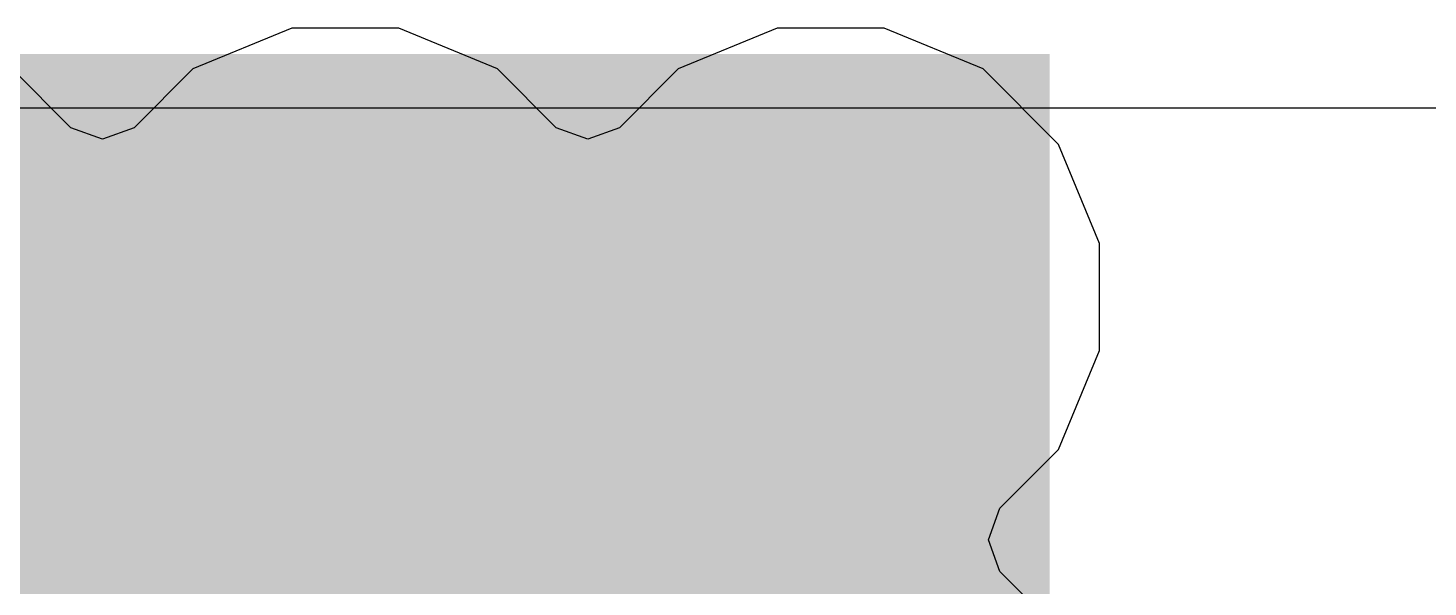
# Model space of a CAD drawing. Header units: inches. Extents: x -4 to 5258, y -4 to 5281.
# Drawn here: x 65.241 to 68.125, y 70.317 to 71.468 of the extents above; entities that cross this region are included whole.
import ezdxf

# ---------------------------------------------------------------- set-up
doc = ezdxf.new("R2010")
doc.units = ezdxf.units.IN
for name, color, linetype in [('Bottom Layer', 5, 'Continuous'), ('Bottom Solder', 6, 'Continuous'), ('Drill Drawing', 1, 'Continuous'), ('Layer 1', 16, 'Continuous'), ('Layer 2', 76, 'Continuous'), ('Top Layer', 1, 'Continuous'), ('Top Paste', 8, 'Continuous'), ('Top Solder', 216, 'Continuous'), ('Via Holes', 16, 'Continuous')]:
    doc.layers.add(name, color=color, linetype=linetype)

# ---------------------------------------------------------------- blocks, each defined once
blk = doc.blocks.new('HTSSOP_38_EP_4_4___4')
at = {"layer": 'Bottom Layer'}
h = blk.add_hatch(color=5, dxfattribs=at)
edge = h.paths.add_edge_path()
edge.add_arc((1, -1), 0.3, 0, 360)
h = blk.add_hatch(color=5, dxfattribs=at)
edge = h.paths.add_edge_path()
edge.add_arc((1, -2), 0.3, 0, 360)
at = {"layer": 'Bottom Solder'}
h = blk.add_hatch(color=6, dxfattribs=at)
edge = h.paths.add_edge_path()
edge.add_arc((1, 0), 0.4016, 0, 360)
h = blk.add_hatch(color=6, dxfattribs=at)
edge = h.paths.add_edge_path()
edge.add_arc((1, -1), 0.4016, 0, 360)
h = blk.add_hatch(color=6, dxfattribs=at)
edge = h.paths.add_edge_path()
edge.add_arc((1, -2), 0.4016, 0, 360)
at = {"layer": 'Layer 1'}
h = blk.add_hatch(color=16, dxfattribs=at)
edge = h.paths.add_edge_path()
edge.add_arc((1, -1), 0.3, 0, 360)
h = blk.add_hatch(color=16, dxfattribs=at)
edge = h.paths.add_edge_path()
edge.add_arc((1, -2), 0.3, 0, 360)
at = {"layer": 'Layer 2'}
h = blk.add_hatch(color=76, dxfattribs=at)
edge = h.paths.add_edge_path()
edge.add_arc((1, -1), 0.3, 0, 360)
h = blk.add_hatch(color=76, dxfattribs=at)
edge = h.paths.add_edge_path()
edge.add_arc((1, -2), 0.3, 0, 360)
at = {"layer": 'Top Layer'}
blk.add_hatch(color=1, dxfattribs=at).paths.add_polyline_path([(1.45, 2.4), (1.45, -2.4), (-1.45, -2.4), (-1.45, 2.4)])
h = blk.add_hatch(color=1, dxfattribs=at)
edge = h.paths.add_edge_path()
edge.add_arc((1, -1), 0.3, 0, 360)
h = blk.add_hatch(color=1, dxfattribs=at)
edge = h.paths.add_edge_path()
edge.add_arc((1, -2), 0.3, 0, 360)
at = {"layer": 'Top Paste'}
blk.add_hatch(color=8, dxfattribs=at).paths.add_polyline_path([(1.45, 2.4), (1.45, -2.4), (-1.45, -2.4), (-1.45, 2.4)])
at = {"layer": 'Top Solder'}
blk.add_hatch(color=216, dxfattribs=at).paths.add_polyline_path([(1.5008, 2.4508), (1.5008, -2.4508), (-1.5008, -2.4508), (-1.5008, 2.4508)])
h = blk.add_hatch(color=216, dxfattribs=at)
edge = h.paths.add_edge_path()
edge.add_arc((1, 0), 0.4016, 0, 360)
h = blk.add_hatch(color=216, dxfattribs=at)
edge = h.paths.add_edge_path()
edge.add_arc((1, -1), 0.4016, 0, 360)
h = blk.add_hatch(color=216, dxfattribs=at)
edge = h.paths.add_edge_path()
edge.add_arc((1, -2), 0.4016, 0, 360)
at = {"layer": 'Via Holes'}
h = blk.add_hatch(color=7, dxfattribs=at)
edge = h.paths.add_edge_path()
edge.add_arc((1, -1), 0.15, 0, 360)
h = blk.add_hatch(color=7, dxfattribs=at)
edge = h.paths.add_edge_path()
edge.add_arc((1, -2), 0.15, 0, 360)

msp = doc.modelspace()

# ---------------------------------------------------------------- hatches: boundary and pattern name
at = {"layer": 'Top Layer'}
msp.add_hatch(color=1, dxfattribs=at).paths.add_polyline_path([(67.2946, 71.3644), (61.8945, 71.3644), (61.8945, 68.4645), (67.2946, 68.4645)])

# ---------------------------------------------------------------- linework, layer by layer
at = {"layer": 'Bottom Layer'}
msp.add_line((45.2701, 71.3043), (69.2602, 71.3043), dxfattribs=at)
at = {"layer": 'Drill Drawing'}
for points in [[(65.7676, 71.0414, 0.0508, 0.0508, 0), (65.7676, 71.1684, 0.0508, 0.0508, 0)], [(65.7676, 71.1684, 0.0508, 0.0508, 0), (66.0216, 71.1684, 0.0508, 0.0508, 0)], [(66.0216, 71.0414, 0.0508, 0.0508, 0), (66.0216, 71.1684, 0.0508, 0.0508, 0)], [(66.7676, 71.0414, 0.0508, 0.0508, 0), (66.7676, 71.1684, 0.0508, 0.0508, 0)], [(66.7676, 71.1684, 0.0508, 0.0508, 0), (67.0216, 71.1684, 0.0508, 0.0508, 0)], [(67.0216, 71.0414, 0.0508, 0.0508, 0), (67.0216, 71.1684, 0.0508, 0.0508, 0)], [(65.8184, 70.9906, 0.0508, 0.0508, 0), (65.8184, 71.0668, 0.0508, 0.0508, 0)], [(65.8184, 71.0668, 0.0508, 0.0508, 0), (65.9708, 71.0668, 0.0508, 0.0508, 0)], [(65.9708, 70.9906, 0.0508, 0.0508, 0), (65.9708, 71.0668, 0.0508, 0.0508, 0)], [(66.8184, 70.9906, 0.0508, 0.0508, 0), (66.8184, 71.0668, 0.0508, 0.0508, 0)], [(66.8184, 71.0668, 0.0508, 0.0508, 0), (66.9708, 71.0668, 0.0508, 0.0508, 0)], [(66.9708, 70.9906, 0.0508, 0.0508, 0), (66.9708, 71.0668, 0.0508, 0.0508, 0)], [(65.6406, 70.7874, 0.0508, 0.0508, 0), (65.6406, 71.0414, 0.0508, 0.0508, 0)], [(65.6406, 71.0414, 0.0508, 0.0508, 0), (65.7676, 71.0414, 0.0508, 0.0508, 0)], [(66.0216, 71.0414, 0.0508, 0.0508, 0), (66.1486, 71.0414, 0.0508, 0.0508, 0)], [(66.1486, 70.7874, 0.0508, 0.0508, 0), (66.1486, 71.0414, 0.0508, 0.0508, 0)], [(66.6406, 70.7874, 0.0508, 0.0508, 0), (66.6406, 71.0414, 0.0508, 0.0508, 0)], [(66.6406, 71.0414, 0.0508, 0.0508, 0), (66.7676, 71.0414, 0.0508, 0.0508, 0)], [(67.0216, 71.0414, 0.0508, 0.0508, 0), (67.1486, 71.0414, 0.0508, 0.0508, 0)], [(67.1486, 70.7874, 0.0508, 0.0508, 0), (67.1486, 71.0414, 0.0508, 0.0508, 0)], [(65.7422, 70.8382, 0.0508, 0.0508, 0), (65.7422, 70.9906, 0.0508, 0.0508, 0)], [(65.7422, 70.9906, 0.0508, 0.0508, 0), (65.8184, 70.9906, 0.0508, 0.0508, 0)], [(65.9708, 70.9906, 0.0508, 0.0508, 0), (66.047, 70.9906, 0.0508, 0.0508, 0)], [(66.047, 70.8382, 0.0508, 0.0508, 0), (66.047, 70.9906, 0.0508, 0.0508, 0)], [(66.7422, 70.8382, 0.0508, 0.0508, 0), (66.7422, 70.9906, 0.0508, 0.0508, 0)], [(66.7422, 70.9906, 0.0508, 0.0508, 0), (66.8184, 70.9906, 0.0508, 0.0508, 0)], [(66.9708, 70.9906, 0.0508, 0.0508, 0), (67.047, 70.9906, 0.0508, 0.0508, 0)], [(67.047, 70.8382, 0.0508, 0.0508, 0), (67.047, 70.9906, 0.0508, 0.0508, 0)], [(65.7422, 70.8382, 0.0508, 0.0508, 0), (65.8184, 70.8382, 0.0508, 0.0508, 0)], [(65.8184, 70.762, 0.0508, 0.0508, 0), (65.8184, 70.8382, 0.0508, 0.0508, 0)], [(65.9708, 70.8382, 0.0508, 0.0508, 0), (66.047, 70.8382, 0.0508, 0.0508, 0)], [(65.9708, 70.762, 0.0508, 0.0508, 0), (65.9708, 70.8382, 0.0508, 0.0508, 0)], [(66.7422, 70.8382, 0.0508, 0.0508, 0), (66.8184, 70.8382, 0.0508, 0.0508, 0)], [(66.8184, 70.762, 0.0508, 0.0508, 0), (66.8184, 70.8382, 0.0508, 0.0508, 0)], [(66.9708, 70.8382, 0.0508, 0.0508, 0), (67.047, 70.8382, 0.0508, 0.0508, 0)], [(66.9708, 70.762, 0.0508, 0.0508, 0), (66.9708, 70.8382, 0.0508, 0.0508, 0)], [(65.6406, 70.7874, 0.0508, 0.0508, 0), (65.7676, 70.7874, 0.0508, 0.0508, 0)], [(65.7676, 70.6604, 0.0508, 0.0508, 0), (65.7676, 70.7874, 0.0508, 0.0508, 0)], [(66.0216, 70.7874, 0.0508, 0.0508, 0), (66.1486, 70.7874, 0.0508, 0.0508, 0)], [(66.0216, 70.6604, 0.0508, 0.0508, 0), (66.0216, 70.7874, 0.0508, 0.0508, 0)], [(66.6406, 70.7874, 0.0508, 0.0508, 0), (66.7676, 70.7874, 0.0508, 0.0508, 0)], [(66.7676, 70.6604, 0.0508, 0.0508, 0), (66.7676, 70.7874, 0.0508, 0.0508, 0)], [(67.0216, 70.7874, 0.0508, 0.0508, 0), (67.1486, 70.7874, 0.0508, 0.0508, 0)], [(67.0216, 70.6604, 0.0508, 0.0508, 0), (67.0216, 70.7874, 0.0508, 0.0508, 0)], [(65.8184, 70.762, 0.0508, 0.0508, 0), (65.9708, 70.762, 0.0508, 0.0508, 0)], [(66.8184, 70.762, 0.0508, 0.0508, 0), (66.9708, 70.762, 0.0508, 0.0508, 0)], [(65.7676, 70.6604, 0.0508, 0.0508, 0), (66.0216, 70.6604, 0.0508, 0.0508, 0)], [(66.7676, 70.6604, 0.0508, 0.0508, 0), (67.0216, 70.6604, 0.0508, 0.0508, 0)]]:
    msp.add_lwpolyline(points, format="xyseb", dxfattribs=at)
for points in [[(65.7549, 71.1684, 0.0254, 0.0254, 1), (65.7803, 71.1684, 0.0254, 0.0254, 1)], [(65.7549, 71.1684, 0.0254, 0.0254, 1), (65.7803, 71.1684, 0.0254, 0.0254, 1)], [(66.0089, 71.1684, 0.0254, 0.0254, 1), (66.0343, 71.1684, 0.0254, 0.0254, 1)], [(66.0089, 71.1684, 0.0254, 0.0254, 1), (66.0343, 71.1684, 0.0254, 0.0254, 1)], [(66.7549, 71.1684, 0.0254, 0.0254, 1), (66.7803, 71.1684, 0.0254, 0.0254, 1)], [(66.7549, 71.1684, 0.0254, 0.0254, 1), (66.7803, 71.1684, 0.0254, 0.0254, 1)], [(67.0089, 71.1684, 0.0254, 0.0254, 1), (67.0343, 71.1684, 0.0254, 0.0254, 1)], [(67.0089, 71.1684, 0.0254, 0.0254, 1), (67.0343, 71.1684, 0.0254, 0.0254, 1)], [(65.8057, 71.0668, 0.0254, 0.0254, 1), (65.8311, 71.0668, 0.0254, 0.0254, 1)], [(65.8057, 71.0668, 0.0254, 0.0254, 1), (65.8311, 71.0668, 0.0254, 0.0254, 1)], [(65.9581, 71.0668, 0.0254, 0.0254, 1), (65.9835, 71.0668, 0.0254, 0.0254, 1)], [(65.9581, 71.0668, 0.0254, 0.0254, 1), (65.9835, 71.0668, 0.0254, 0.0254, 1)], [(66.8057, 71.0668, 0.0254, 0.0254, 1), (66.8311, 71.0668, 0.0254, 0.0254, 1)], [(66.8057, 71.0668, 0.0254, 0.0254, 1), (66.8311, 71.0668, 0.0254, 0.0254, 1)], [(66.9581, 71.0668, 0.0254, 0.0254, 1), (66.9835, 71.0668, 0.0254, 0.0254, 1)], [(66.9581, 71.0668, 0.0254, 0.0254, 1), (66.9835, 71.0668, 0.0254, 0.0254, 1)], [(65.6279, 71.0414, 0.0254, 0.0254, 1), (65.6533, 71.0414, 0.0254, 0.0254, 1)], [(65.6279, 71.0414, 0.0254, 0.0254, 1), (65.6533, 71.0414, 0.0254, 0.0254, 1)], [(65.7549, 71.0414, 0.0254, 0.0254, 1), (65.7803, 71.0414, 0.0254, 0.0254, 1)], [(65.7549, 71.0414, 0.0254, 0.0254, 1), (65.7803, 71.0414, 0.0254, 0.0254, 1)], [(66.0089, 71.0414, 0.0254, 0.0254, 1), (66.0343, 71.0414, 0.0254, 0.0254, 1)], [(66.0089, 71.0414, 0.0254, 0.0254, 1), (66.0343, 71.0414, 0.0254, 0.0254, 1)], [(66.1359, 71.0414, 0.0254, 0.0254, 1), (66.1613, 71.0414, 0.0254, 0.0254, 1)], [(66.1359, 71.0414, 0.0254, 0.0254, 1), (66.1613, 71.0414, 0.0254, 0.0254, 1)], [(66.6279, 71.0414, 0.0254, 0.0254, 1), (66.6533, 71.0414, 0.0254, 0.0254, 1)], [(66.6279, 71.0414, 0.0254, 0.0254, 1), (66.6533, 71.0414, 0.0254, 0.0254, 1)], [(66.7549, 71.0414, 0.0254, 0.0254, 1), (66.7803, 71.0414, 0.0254, 0.0254, 1)], [(66.7549, 71.0414, 0.0254, 0.0254, 1), (66.7803, 71.0414, 0.0254, 0.0254, 1)], [(67.0089, 71.0414, 0.0254, 0.0254, 1), (67.0343, 71.0414, 0.0254, 0.0254, 1)], [(67.0089, 71.0414, 0.0254, 0.0254, 1), (67.0343, 71.0414, 0.0254, 0.0254, 1)], [(67.1359, 71.0414, 0.0254, 0.0254, 1), (67.1613, 71.0414, 0.0254, 0.0254, 1)], [(67.1359, 71.0414, 0.0254, 0.0254, 1), (67.1613, 71.0414, 0.0254, 0.0254, 1)], [(65.7295, 70.9906, 0.0254, 0.0254, 1), (65.7549, 70.9906, 0.0254, 0.0254, 1)], [(65.7295, 70.9906, 0.0254, 0.0254, 1), (65.7549, 70.9906, 0.0254, 0.0254, 1)], [(65.8057, 70.9906, 0.0254, 0.0254, 1), (65.8311, 70.9906, 0.0254, 0.0254, 1)], [(65.8057, 70.9906, 0.0254, 0.0254, 1), (65.8311, 70.9906, 0.0254, 0.0254, 1)], [(65.9581, 70.9906, 0.0254, 0.0254, 1), (65.9835, 70.9906, 0.0254, 0.0254, 1)], [(65.9581, 70.9906, 0.0254, 0.0254, 1), (65.9835, 70.9906, 0.0254, 0.0254, 1)], [(66.0343, 70.9906, 0.0254, 0.0254, 1), (66.0597, 70.9906, 0.0254, 0.0254, 1)], [(66.0343, 70.9906, 0.0254, 0.0254, 1), (66.0597, 70.9906, 0.0254, 0.0254, 1)], [(66.7295, 70.9906, 0.0254, 0.0254, 1), (66.7549, 70.9906, 0.0254, 0.0254, 1)], [(66.7295, 70.9906, 0.0254, 0.0254, 1), (66.7549, 70.9906, 0.0254, 0.0254, 1)], [(66.8057, 70.9906, 0.0254, 0.0254, 1), (66.8311, 70.9906, 0.0254, 0.0254, 1)], [(66.8057, 70.9906, 0.0254, 0.0254, 1), (66.8311, 70.9906, 0.0254, 0.0254, 1)], [(66.9581, 70.9906, 0.0254, 0.0254, 1), (66.9835, 70.9906, 0.0254, 0.0254, 1)], [(66.9581, 70.9906, 0.0254, 0.0254, 1), (66.9835, 70.9906, 0.0254, 0.0254, 1)], [(67.0343, 70.9906, 0.0254, 0.0254, 1), (67.0597, 70.9906, 0.0254, 0.0254, 1)], [(67.0343, 70.9906, 0.0254, 0.0254, 1), (67.0597, 70.9906, 0.0254, 0.0254, 1)], [(65.7295, 70.8382, 0.0254, 0.0254, 1), (65.7549, 70.8382, 0.0254, 0.0254, 1)], [(65.7295, 70.8382, 0.0254, 0.0254, 1), (65.7549, 70.8382, 0.0254, 0.0254, 1)], [(65.8057, 70.8382, 0.0254, 0.0254, 1), (65.8311, 70.8382, 0.0254, 0.0254, 1)], [(65.8057, 70.8382, 0.0254, 0.0254, 1), (65.8311, 70.8382, 0.0254, 0.0254, 1)], [(65.9581, 70.8382, 0.0254, 0.0254, 1), (65.9835, 70.8382, 0.0254, 0.0254, 1)], [(65.9581, 70.8382, 0.0254, 0.0254, 1), (65.9835, 70.8382, 0.0254, 0.0254, 1)], [(66.0343, 70.8382, 0.0254, 0.0254, 1), (66.0597, 70.8382, 0.0254, 0.0254, 1)], [(66.0343, 70.8382, 0.0254, 0.0254, 1), (66.0597, 70.8382, 0.0254, 0.0254, 1)], [(66.7295, 70.8382, 0.0254, 0.0254, 1), (66.7549, 70.8382, 0.0254, 0.0254, 1)], [(66.7295, 70.8382, 0.0254, 0.0254, 1), (66.7549, 70.8382, 0.0254, 0.0254, 1)], [(66.8057, 70.8382, 0.0254, 0.0254, 1), (66.8311, 70.8382, 0.0254, 0.0254, 1)], [(66.8057, 70.8382, 0.0254, 0.0254, 1), (66.8311, 70.8382, 0.0254, 0.0254, 1)], [(66.9581, 70.8382, 0.0254, 0.0254, 1), (66.9835, 70.8382, 0.0254, 0.0254, 1)], [(66.9581, 70.8382, 0.0254, 0.0254, 1), (66.9835, 70.8382, 0.0254, 0.0254, 1)], [(67.0343, 70.8382, 0.0254, 0.0254, 1), (67.0597, 70.8382, 0.0254, 0.0254, 1)], [(67.0343, 70.8382, 0.0254, 0.0254, 1), (67.0597, 70.8382, 0.0254, 0.0254, 1)], [(65.6279, 70.7874, 0.0254, 0.0254, 1), (65.6533, 70.7874, 0.0254, 0.0254, 1)], [(65.6279, 70.7874, 0.0254, 0.0254, 1), (65.6533, 70.7874, 0.0254, 0.0254, 1)], [(65.7549, 70.7874, 0.0254, 0.0254, 1), (65.7803, 70.7874, 0.0254, 0.0254, 1)], [(65.7549, 70.7874, 0.0254, 0.0254, 1), (65.7803, 70.7874, 0.0254, 0.0254, 1)], [(66.0089, 70.7874, 0.0254, 0.0254, 1), (66.0343, 70.7874, 0.0254, 0.0254, 1)], [(66.0089, 70.7874, 0.0254, 0.0254, 1), (66.0343, 70.7874, 0.0254, 0.0254, 1)], [(66.1359, 70.7874, 0.0254, 0.0254, 1), (66.1613, 70.7874, 0.0254, 0.0254, 1)], [(66.1359, 70.7874, 0.0254, 0.0254, 1), (66.1613, 70.7874, 0.0254, 0.0254, 1)], [(66.6279, 70.7874, 0.0254, 0.0254, 1), (66.6533, 70.7874, 0.0254, 0.0254, 1)], [(66.6279, 70.7874, 0.0254, 0.0254, 1), (66.6533, 70.7874, 0.0254, 0.0254, 1)], [(66.7549, 70.7874, 0.0254, 0.0254, 1), (66.7803, 70.7874, 0.0254, 0.0254, 1)], [(66.7549, 70.7874, 0.0254, 0.0254, 1), (66.7803, 70.7874, 0.0254, 0.0254, 1)], [(67.0089, 70.7874, 0.0254, 0.0254, 1), (67.0343, 70.7874, 0.0254, 0.0254, 1)], [(67.0089, 70.7874, 0.0254, 0.0254, 1), (67.0343, 70.7874, 0.0254, 0.0254, 1)], [(67.1359, 70.7874, 0.0254, 0.0254, 1), (67.1613, 70.7874, 0.0254, 0.0254, 1)], [(67.1359, 70.7874, 0.0254, 0.0254, 1), (67.1613, 70.7874, 0.0254, 0.0254, 1)], [(65.8057, 70.762, 0.0254, 0.0254, 1), (65.8311, 70.762, 0.0254, 0.0254, 1)], [(65.8057, 70.762, 0.0254, 0.0254, 1), (65.8311, 70.762, 0.0254, 0.0254, 1)], [(65.9581, 70.762, 0.0254, 0.0254, 1), (65.9835, 70.762, 0.0254, 0.0254, 1)], [(65.9581, 70.762, 0.0254, 0.0254, 1), (65.9835, 70.762, 0.0254, 0.0254, 1)], [(66.8057, 70.762, 0.0254, 0.0254, 1), (66.8311, 70.762, 0.0254, 0.0254, 1)], [(66.8057, 70.762, 0.0254, 0.0254, 1), (66.8311, 70.762, 0.0254, 0.0254, 1)], [(66.9581, 70.762, 0.0254, 0.0254, 1), (66.9835, 70.762, 0.0254, 0.0254, 1)], [(66.9581, 70.762, 0.0254, 0.0254, 1), (66.9835, 70.762, 0.0254, 0.0254, 1)], [(65.7549, 70.6604, 0.0254, 0.0254, 1), (65.7803, 70.6604, 0.0254, 0.0254, 1)], [(65.7549, 70.6604, 0.0254, 0.0254, 1), (65.7803, 70.6604, 0.0254, 0.0254, 1)], [(66.0089, 70.6604, 0.0254, 0.0254, 1), (66.0343, 70.6604, 0.0254, 0.0254, 1)], [(66.0089, 70.6604, 0.0254, 0.0254, 1), (66.0343, 70.6604, 0.0254, 0.0254, 1)], [(66.7549, 70.6604, 0.0254, 0.0254, 1), (66.7803, 70.6604, 0.0254, 0.0254, 1)], [(66.7549, 70.6604, 0.0254, 0.0254, 1), (66.7803, 70.6604, 0.0254, 0.0254, 1)], [(67.0089, 70.6604, 0.0254, 0.0254, 1), (67.0343, 70.6604, 0.0254, 0.0254, 1)], [(67.0089, 70.6604, 0.0254, 0.0254, 1), (67.0343, 70.6604, 0.0254, 0.0254, 1)]]:
    msp.add_lwpolyline(points, format="xyseb", close=True, dxfattribs=at)
at = {"layer": 'Layer 2'}
for p, q in [((65.7844, 71.4684), (65.5808, 71.3841)), ((66.0048, 71.4684), (65.7844, 71.4684)), ((66.2084, 71.3841), (66.0048, 71.4684)), ((66.7844, 71.4684), (66.5808, 71.3841)), ((67.0048, 71.4684), (66.7844, 71.4684)), ((67.2084, 71.3841), (67.0048, 71.4684)), ((65.3294, 71.2631), (65.2084, 71.3841)), ((65.5808, 71.3841), (65.4598, 71.2631)), ((66.3294, 71.2631), (66.2084, 71.3841)), ((66.5808, 71.3841), (66.4598, 71.2631)), ((67.3642, 71.2283), (67.2084, 71.3841)), ((65.3946, 71.2393), (65.3294, 71.2631)), ((65.4598, 71.2631), (65.3946, 71.2393)), ((66.3946, 71.2393), (66.3294, 71.2631)), ((66.4598, 71.2631), (66.3946, 71.2393)), ((67.4486, 71.0246), (67.3642, 71.2283)), ((67.4486, 70.8042), (67.4486, 71.0246)), ((67.3642, 70.6006), (67.4486, 70.8042)), ((67.2432, 70.4796), (67.3642, 70.6006)), ((67.2195, 70.4144), (67.2432, 70.4796)), ((67.2432, 70.3492), (67.2195, 70.4144)), ((67.3642, 70.2283), (67.2432, 70.3492))]:
    msp.add_line(p, q, dxfattribs=at)

# ---------------------------------------------------------------- block references
at = {"rotation": 90}
msp.add_blockref('HTSSOP_38_EP_4_4___4', (64.8946, 69.9144), dxfattribs=at)

doc.saveas('drawing.dxf')
